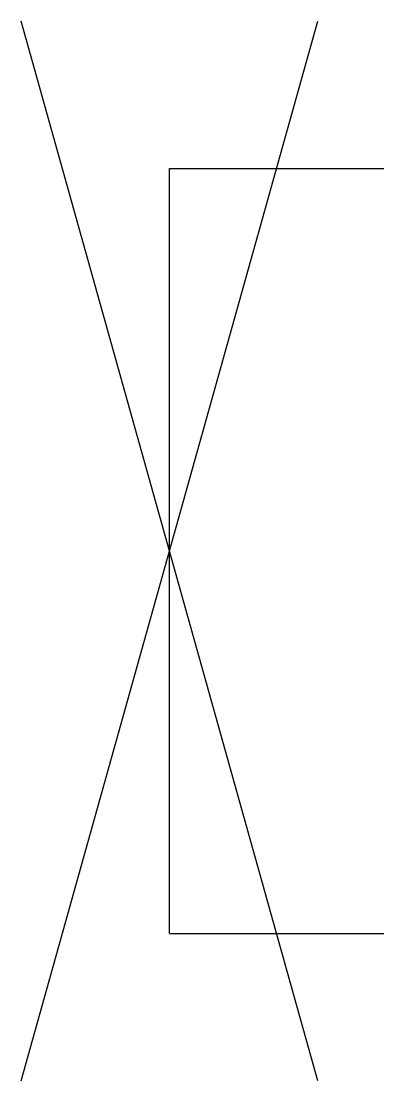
# Model space of a CAD drawing. Extents: x -0.48 to 0.7, y -1.73 to 1.73.
import ezdxf

# ---------------------------------------------------------------- set-up
doc = ezdxf.new("R2010")
doc.units = 0
doc.header["$LTSCALE"] = 0.2

msp = doc.modelspace()

# ---------------------------------------------------------------- linework, layer by layer
for p, q in [((0.4848, -1.7315), (-0.4848, 1.7315)), ((-0.4848, -1.7315), (0.4848, 1.7315)), ((0, -1.25), (0, 1.25)), ((0, 1.25), (0.7, 1.25)), ((0, -1.25), (0.7, -1.25))]:
    msp.add_line(p, q)

doc.saveas('drawing.dxf')
